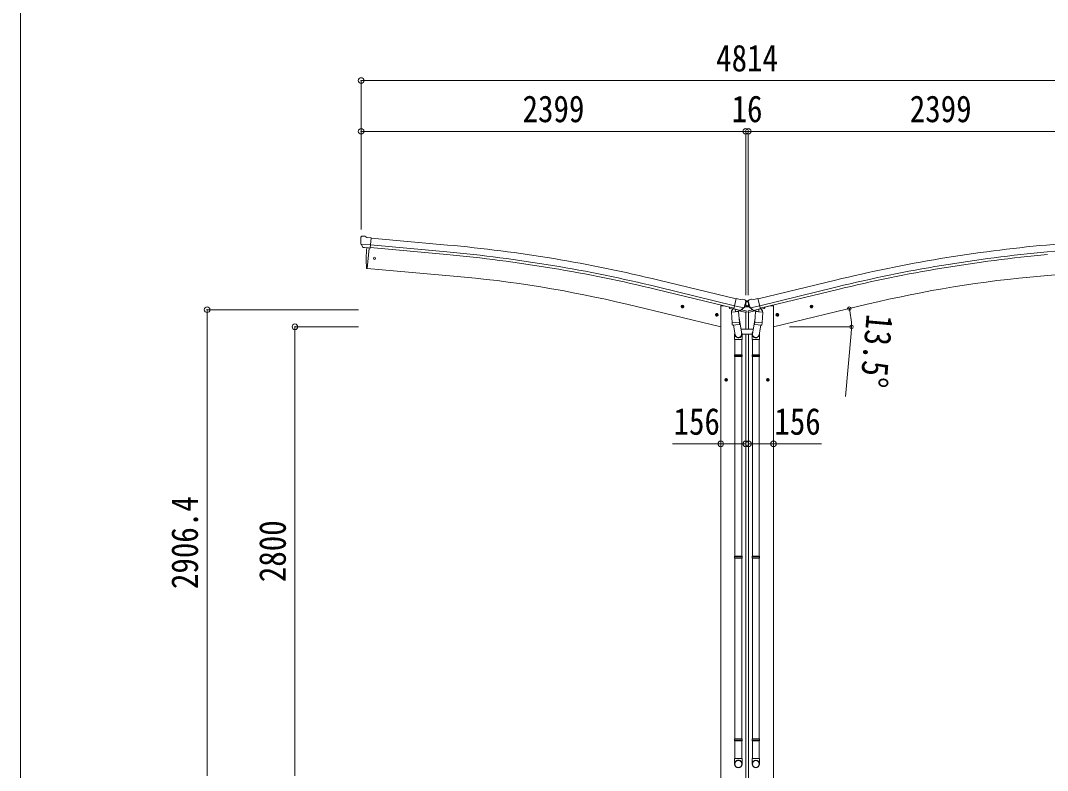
# Model space of a CAD drawing. Units: millimetres at full size. Extents: x -9783 to 33612, y -6828 to 13249.
# Drawn here: x -9783 to -3378, y -3887 to 790 of the extents above; entities that cross this region are included whole.
import ezdxf
from ezdxf.enums import TextEntityAlignment as Align

# ---------------------------------------------------------------- set-up
doc = ezdxf.new("R2010")
doc.units = ezdxf.units.MM
doc.header["$LTSCALE"] = 35
doc.header["$PDMODE"] = 32
doc.header["$PDSIZE"] = 35
for name, color, linetype, lineweight in [('0-1_本体', 4, 'Continuous', 9), ('0-2_部品', 7, 'Continuous', 9), ('0-7_合掌部品', 3, 'Continuous', 9), ('0-A_寸法', 6, 'Continuous', 9), ('F-0_240', 7, 'Continuous', 9)]:
    doc.layers.add(name, color=color, linetype=linetype, lineweight=lineweight)
doc.styles.add('ＭＳ ゴシック', font='')
doc.styles.get('ＭＳ ゴシック').set_extended_font_data('MS Gothic')

msp = doc.modelspace()

# ---------------------------------------------------------------- linework, layer by layer
at = {"layer": '0-1_本体'}
for p, q in [((-7119.53, -610.33), (-7596.84, -567.01)), ((-3383.37, -610.33), (-2906.06, -567.01)), ((-7609.28, -628.93), (-7620.45, -756.54)), ((-7124.95, -670.08), (-7602.07, -626.78)), ((-7123.43, -653.36), (-7600.55, -610.06)), ((-3379.47, -653.36), (-2902.35, -610.06)), ((-7082.5, -803.6), (-7620.45, -756.54)), ((-3420.4, -803.6), (-2882.45, -756.54)), ((-5319.98, -946.73), (-5802.83, -829.16)), ((-5182.92, -946.73), (-4700.07, -829.16)), ((-5333.99, -1005.07), (-5817.03, -887.45)), ((-5813.05, -871.14), (-5330.04, -988.65)), ((-4689.85, -871.14), (-5172.86, -988.65)), ((-5168.91, -1005.07), (-4685.87, -887.45)), ((-5415.46, -1120.32), (-6001.13, -979.72)), ((-5415.46, -990.32), (-5395.46, -990.32)), ((-5415.46, -990.32), (-5415.46, -4470.32)), ((-5395.46, -990.32), (-5361.95, -998.37)), ((-5107.44, -990.32), (-5140.95, -998.37)), ((-5087.44, -990.32), (-5107.44, -990.32)), ((-5087.44, -1120.32), (-4501.77, -979.72)), ((-5087.44, -990.32), (-5087.44, -4470.32)), ((-5259.96, -1030.03), (-5259.96, -1135.44)), ((-5242.94, -1030.03), (-5242.94, -1135.44)), ((-5259.96, -1165.44), (-5259.96, -4470.32)), ((-5242.94, -1165.44), (-5242.94, -4470.32))]:
    msp.add_line(p, q, dxfattribs=at)
at = {"layer": '0-1_本体', "color": 6}
for p, q in [((-5415.96, -1850.51), (-5259.96, -1850.51)), ((-5086.94, -1850.51), (-5242.94, -1850.51))]:
    msp.add_line(p, q, dxfattribs=at)
at = {"layer": '0-1_本体'}
for centre, radius, start, end in [((-7933.54, -9578.9), 9005.44, 76.31388, 84.81388), ((-2569.36, -9578.9), 9005.44, 95.18612, 103.68612), ((-7933.54, -9578.9), 8945.44, 76.31388, 84.81388), ((-7933.54, -9578.9), 8962.23, 76.31388, 84.81388), ((-2569.36, -9578.9), 8962.23, 95.18612, 103.68612), ((-2569.36, -9578.9), 8945.44, 95.18612, 103.68612), ((-7727.48, -8171.91), 7396.48, 76.50259, 84.99741), ((-2775.42, -8171.91), 7396.48, 95.00259, 103.49741)]:
    msp.add_arc(centre, radius, start, end, dxfattribs=at)
at = {"layer": '0-2_部品'}
for p, q in [((-7660.04, -562), (-7660.16, -563.34)), ((-7658.98, -559.96), (-7653.49, -555.36)), ((-7649.84, -554.21), (-7636.18, -555.4)), ((-7623.22, -562.56), (-7634.94, -555.79)), ((-7623.22, -562.56), (-7596.65, -564.88)), ((-7602.31, -629.55), (-7596.65, -564.88)), ((-7659.52, -604.85), (-7600.6, -610)), ((-7648.27, -624.33), (-7659.2, -605.4)), ((-7645.88, -625.73), (-7638.17, -626.41)), ((-7609.28, -628.93), (-7620.45, -756.54)), ((-7612.27, -628.67), (-7602.31, -629.55)), ((-7620.45, -756.54), (-7622.51, -756.29)), ((-5293.58, -951), (-5319.51, -944.77)), ((-5293.58, -951), (-5280.32, -948.3)), ((-5265.84, -951.49), (-5279.02, -948.32)), ((-5262.74, -953.74), (-5258.88, -960.03)), ((-5240.16, -953.74), (-5244.02, -960.03)), ((-5237.06, -951.49), (-5223.88, -948.32)), ((-5209.32, -951), (-5222.58, -948.3)), ((-5209.32, -951), (-5183.39, -944.77)), ((-5644.19, -996.51), (-5663.64, -991.84)), ((-5661.21, -992.42), (-5656.05, -986.98)), ((-5659.08, -999.62), (-5661.21, -992.42)), ((-5656.25, -1003.9), (-5651.58, -984.45)), ((-5656.05, -986.98), (-5648.75, -988.73)), ((-5648.75, -988.73), (-5646.62, -995.92)), ((-5361.95, -998.29), (-5361.95, -1001.6)), ((-5339.23, -1011), (-5358.12, -1006.46)), ((-5335.23, -1006.41), (-5348.55, -1021.72)), ((-5348.55, -1021.72), (-5348.11, -1028.07)), ((-5334.29, -1006.34), (-5335.23, -1006.41)), ((-5331.21, -1008.81), (-5332.74, -1008.44)), ((-5294.5, -1017.62), (-5331.21, -1008.81)), ((-5272.58, -1002.62), (-5330.08, -988.81)), ((-5325.26, -1010.63), (-5324.23, -1025.24)), ((-5297.05, -1019.63), (-5322.86, -1026.07)), ((-5305.74, -1021.8), (-5305.51, -1025.09)), ((-5257.4, -1030.64), (-5300.1, -1020.39)), ((-5292.14, -1018.1), (-5299.66, -1016.29)), ((-5296.34, -1017.85), (-5296.29, -1018.59)), ((-5292.97, -1017.99), (-5294.5, -1017.62)), ((-5289.43, -1017.53), (-5273.05, -1003.04)), ((-5285.45, -1014.66), (-5259.7, -1020.84)), ((-5258.52, -962.31), (-5258.8, -963.46)), ((-5257.4, -1023.75), (-5257.4, -1030.64)), ((-5245.5, -1030.64), (-5202.8, -1020.39)), ((-5245.5, -1023.75), (-5245.5, -1030.64)), ((-5244.38, -962.31), (-5244.1, -963.46)), ((-5217.46, -1014.66), (-5243.21, -1020.84)), ((-5230.32, -1002.62), (-5172.82, -988.81)), ((-5213.47, -1017.53), (-5229.85, -1003.04)), ((-5210.76, -1018.1), (-5203.24, -1016.29)), ((-5209.93, -1017.99), (-5208.4, -1017.62)), ((-5208.4, -1017.62), (-5171.69, -1008.81)), ((-5206.56, -1017.85), (-5206.61, -1018.59)), ((-5205.86, -1019.63), (-5180.04, -1026.07)), ((-5197.16, -1021.8), (-5197.39, -1025.09)), ((-5177.64, -1010.63), (-5178.67, -1025.24)), ((-5171.69, -1008.81), (-5170.16, -1008.44)), ((-5168.61, -1006.34), (-5167.67, -1006.41)), ((-5167.67, -1006.41), (-5154.35, -1021.72)), ((-5163.67, -1011), (-5144.78, -1006.46)), ((-5154.35, -1021.72), (-5154.8, -1028.07)), ((-5140.95, -998.29), (-5140.95, -1001.6)), ((-4858.71, -996.51), (-4839.26, -991.84)), ((-4854.15, -988.73), (-4856.29, -995.92)), ((-4846.86, -986.98), (-4854.15, -988.73)), ((-4846.65, -1003.9), (-4851.32, -984.45)), ((-4841.69, -992.42), (-4846.86, -986.98)), ((-4843.82, -999.62), (-4841.69, -992.42)), ((-5430.27, -1047.86), (-5449.72, -1043.2)), ((-5447.29, -1043.78), (-5442.12, -1038.33)), ((-5445.16, -1050.97), (-5447.29, -1043.78)), ((-5442.33, -1055.25), (-5437.66, -1035.81)), ((-5442.12, -1038.33), (-5434.83, -1040.09)), ((-5434.83, -1040.09), (-5432.69, -1047.28)), ((-5349.65, -1028.17), (-5303.96, -1024.98)), ((-5344.98, -1095.01), (-5349.65, -1028.17)), ((-5303.96, -1024.98), (-5299.29, -1091.82)), ((-5301.02, -1067.05), (-5285.11, -1163.22)), ((-5201.88, -1067.05), (-5217.79, -1163.22)), ((-5198.94, -1024.98), (-5203.61, -1091.82)), ((-5153.25, -1028.17), (-5198.94, -1024.98)), ((-5157.92, -1095.01), (-5153.25, -1028.17)), ((-5072.63, -1047.86), (-5053.18, -1043.2)), ((-5068.07, -1040.09), (-5070.21, -1047.28)), ((-5060.78, -1038.33), (-5068.07, -1040.09)), ((-5060.57, -1055.25), (-5065.24, -1035.81)), ((-5055.61, -1043.78), (-5060.78, -1038.33)), ((-5057.74, -1050.97), (-5055.61, -1043.78)), ((-5344.98, -1095.01), (-5299.29, -1091.82)), ((-5344.96, -1095.01), (-5344.08, -1107.71)), ((-5300.27, -1106.42), (-5341.97, -1109.34)), ((-5336.54, -1108.96), (-5325.81, -1172.54)), ((-5298.43, -1104.28), (-5299.3, -1091.82)), ((-5298.83, -1105.64), (-5298.82, -1105.64)), ((-5204.47, -1104.28), (-5203.6, -1091.82)), ((-5204.08, -1105.64), (-5204.08, -1105.64)), ((-5157.92, -1095.01), (-5203.61, -1091.82)), ((-5202.63, -1106.42), (-5160.93, -1109.34)), ((-5166.36, -1108.96), (-5177.09, -1172.54)), ((-5157.94, -1095.01), (-5158.82, -1107.71)), ((-5328.96, -1165.72), (-5328.96, -1200.38)), ((-5328.96, -1200.38), (-5282.96, -1200.38)), ((-5326.96, -1200.38), (-5326.96, -1294.38)), ((-5284.96, -1200.38), (-5284.96, -1294.38)), ((-5282.96, -1200.38), (-5282.96, -1166.03)), ((-5219.94, -1200.38), (-5219.94, -1166.03)), ((-5173.94, -1200.38), (-5219.94, -1200.38)), ((-5217.94, -1200.38), (-5217.94, -1294.38)), ((-5175.94, -1200.38), (-5175.94, -1294.38)), ((-5173.94, -1165.72), (-5173.94, -1200.38)), ((-5328.96, -1296.38), (-5327.96, -1294.38)), ((-5328.96, -1296.38), (-5282.96, -1296.38)), ((-5328.96, -1296.38), (-5328.96, -1304.38)), ((-5328.96, -1304.38), (-5282.96, -1304.38)), ((-5328.96, -1304.38), (-5327.96, -1306.38)), ((-5327.96, -1294.38), (-5283.96, -1294.38)), ((-5327.96, -1306.38), (-5283.96, -1306.38)), ((-5326.96, -1306.38), (-5326.96, -2550.57)), ((-5284.96, -1306.38), (-5284.96, -2550.57)), ((-5282.96, -1296.38), (-5283.96, -1294.38)), ((-5219.94, -1296.38), (-5218.94, -1294.38)), ((-5173.94, -1296.38), (-5219.94, -1296.38)), ((-5173.94, -1304.38), (-5219.94, -1304.38)), ((-5174.94, -1294.38), (-5218.94, -1294.38)), ((-5174.94, -1306.38), (-5218.94, -1306.38)), ((-5217.94, -1306.38), (-5217.94, -2550.57)), ((-5175.94, -1306.38), (-5175.94, -2550.57)), ((-5173.94, -1296.38), (-5174.94, -1294.38)), ((-5173.94, -1304.38), (-5174.94, -1306.38)), ((-5173.94, -1296.38), (-5173.94, -1304.38)), ((-5391.46, -1450.44), (-5371.46, -1450.44)), ((-5387.96, -1446.69), (-5381.46, -1442.94)), ((-5381.46, -1460.44), (-5381.46, -1440.44)), ((-5381.46, -1442.94), (-5374.96, -1446.69)), ((-5374.96, -1454.2), (-5381.46, -1457.95)), ((-5374.96, -1446.69), (-5374.96, -1454.2)), ((-5111.44, -1450.44), (-5131.44, -1450.44)), ((-5121.44, -1442.94), (-5127.94, -1446.69)), ((-5127.94, -1446.69), (-5127.94, -1454.2)), ((-5127.94, -1454.2), (-5121.44, -1457.95)), ((-5121.44, -1460.44), (-5121.44, -1440.44)), ((-5114.94, -1446.69), (-5121.44, -1442.94)), ((-5328.96, -2552.57), (-5327.96, -2550.57)), ((-5328.96, -2552.57), (-5282.96, -2552.57)), ((-5328.96, -2552.57), (-5328.96, -2560.57)), ((-5328.96, -2560.57), (-5282.96, -2560.57)), ((-5328.96, -2560.57), (-5327.96, -2562.57)), ((-5327.96, -2550.57), (-5283.96, -2550.57)), ((-5282.96, -2552.57), (-5283.96, -2550.57)), ((-5219.94, -2552.57), (-5218.94, -2550.57)), ((-5173.94, -2552.57), (-5219.94, -2552.57)), ((-5173.94, -2560.57), (-5219.94, -2560.57)), ((-5174.94, -2550.57), (-5218.94, -2550.57)), ((-5173.94, -2552.57), (-5174.94, -2550.57)), ((-5173.94, -2560.57), (-5174.94, -2562.57)), ((-5173.94, -2552.57), (-5173.94, -2560.57)), ((-5327.96, -2562.57), (-5283.96, -2562.57)), ((-5326.96, -2562.57), (-5326.96, -3690.76)), ((-5284.96, -2562.57), (-5284.96, -3690.76)), ((-5174.94, -2562.57), (-5218.94, -2562.57)), ((-5217.94, -2562.57), (-5217.94, -3690.76)), ((-5175.94, -2562.57), (-5175.94, -3690.76)), ((-5328.96, -3692.76), (-5327.96, -3690.76)), ((-5328.96, -3692.76), (-5282.96, -3692.76)), ((-5328.96, -3692.76), (-5328.96, -3700.76)), ((-5328.96, -3700.76), (-5282.96, -3700.76)), ((-5328.96, -3700.76), (-5327.96, -3702.76)), ((-5327.96, -3690.76), (-5283.96, -3690.76)), ((-5327.96, -3702.76), (-5283.96, -3702.76)), ((-5326.96, -3702.76), (-5326.96, -3812.76)), ((-5284.96, -3702.76), (-5284.96, -3812.76)), ((-5282.96, -3692.76), (-5283.96, -3690.76)), ((-5219.94, -3692.76), (-5218.94, -3690.76)), ((-5173.94, -3692.76), (-5219.94, -3692.76)), ((-5173.94, -3700.76), (-5219.94, -3700.76)), ((-5174.94, -3690.76), (-5218.94, -3690.76)), ((-5174.94, -3702.76), (-5218.94, -3702.76)), ((-5217.94, -3702.76), (-5217.94, -3812.76)), ((-5175.94, -3702.76), (-5175.94, -3812.76)), ((-5173.94, -3692.76), (-5174.94, -3690.76)), ((-5173.94, -3700.76), (-5174.94, -3702.76)), ((-5173.94, -3692.76), (-5173.94, -3700.76)), ((-5328.96, -3846.9), (-5328.96, -3812.76)), ((-5328.96, -3812.76), (-5282.96, -3812.76)), ((-5282.96, -3846.9), (-5282.96, -3812.76)), ((-5219.94, -3846.9), (-5219.94, -3812.76)), ((-5173.94, -3812.76), (-5219.94, -3812.76)), ((-5173.94, -3846.9), (-5173.94, -3812.76))]:
    msp.add_line(p, q, dxfattribs=at)
for points in [[(-7659.59, -604.22), (-7659.3, -605.2), (-7659.2, -605.4)], [(-7612.27, -628.67), (-7612.54, -628.74), (-7637.92, -626.52), (-7638.17, -626.41)], [(-5324.94, -1010.22), (-5334.66, -1007.89), (-5319.51, -944.77)], [(-5177.96, -1010.22), (-5168.24, -1007.89), (-5183.39, -944.77)], [(-5646.62, -995.92), (-5651.78, -1001.37), (-5659.08, -999.62)], [(-5324.94, -1010.22), (-5324.7, -1010.37), (-5299.94, -1016.32), (-5299.66, -1016.29)], [(-5272.31, -1002.04), (-5272.89, -1002.89), (-5273.05, -1003.04)], [(-5230.6, -1002.04), (-5230.01, -1002.89), (-5229.85, -1003.04)], [(-5177.96, -1010.22), (-5178.2, -1010.37), (-5202.97, -1016.32), (-5203.24, -1016.29)], [(-4856.29, -995.92), (-4851.12, -1001.37), (-4843.82, -999.62)], [(-5432.69, -1047.28), (-5437.86, -1052.73), (-5445.16, -1050.97)], [(-5070.21, -1047.28), (-5065.04, -1052.73), (-5057.74, -1050.97)], [(-5282.96, -1296.38), (-5282.96, -1304.38), (-5283.96, -1306.38)], [(-5219.94, -1296.38), (-5219.94, -1304.38), (-5218.94, -1306.38)], [(-5381.46, -1457.95), (-5387.96, -1454.2), (-5387.96, -1446.69)], [(-5121.44, -1457.95), (-5114.94, -1454.2), (-5114.94, -1446.69)], [(-5282.96, -2552.57), (-5282.96, -2560.57), (-5283.96, -2562.57)], [(-5219.94, -2552.57), (-5219.94, -2560.57), (-5218.94, -2562.57)], [(-5282.96, -3692.76), (-5282.96, -3700.76), (-5283.96, -3702.76)], [(-5219.94, -3692.76), (-5219.94, -3700.76), (-5218.94, -3702.76)]]:
    msp.add_lwpolyline(points, dxfattribs=at)
for centre, radius in [((-7574.76, -693.28), 6.5), ((-5653.91, -994.17), 8.5), ((-5653.91, -994.17), 7.7), ((-5653.91, -994.17), 6.5), ((-4848.99, -994.17), 8.5), ((-4848.99, -994.17), 7.7), ((-4848.99, -994.17), 6.5), ((-5439.99, -1045.53), 8.5), ((-5439.99, -1045.53), 7.7), ((-5439.99, -1045.53), 6.5), ((-5062.91, -1045.53), 8.5), ((-5062.91, -1045.53), 7.7), ((-5062.91, -1045.53), 6.5), ((-5381.46, -1450.44), 8.5), ((-5381.46, -1450.44), 7.7), ((-5381.46, -1450.44), 6.5), ((-5121.44, -1450.44), 8.5), ((-5121.44, -1450.44), 7.7), ((-5121.44, -1450.44), 6.5)]:
    msp.add_circle(centre, radius, dxfattribs=at)
for centre, radius, start, end in [((-7458.53, -580.98), 202.4, 175, 186.5915), ((-7650.28, -559.19), 5, 85.00648, 129.99352), ((-7636.44, -558.39), 3, 60, 85), ((-6726.68, -700.72), 900, 175.35014, 183.36081), ((-7622.14, -753.31), 3, 183.36081, 263), ((-5279.72, -951.24), 3, 76.5, 101.5), ((-5267, -956.35), 5, 31.5, 76.5), ((-5235.9, -956.35), 5, 103.5, 148.5), ((-5223.18, -951.24), 3, 78.5, 103.5), ((-5356.95, -1001.6), 5, 180, 256.5), ((-5332.62, -1007.96), 0.5, 221.23754, 256.5), ((-5325.85, -1010.72), 0.604, 7.79405, 79.40158), ((-5297.29, -1018.66), 1, 284, 4), ((-5295.84, -1017.82), 0.5, 76.5, 184), ((-5292.86, -1017.5), 0.5, 256.5, 291.76246), ((-5455.6, -916.21), 202.4, 334.90875, 346.5), ((-5260.4, -1023.75), 3, 0, 76.5), ((-5242.5, -1023.75), 3, 103.5, 180), ((-5047.3, -916.21), 202.4, 193.5, 205.09125), ((-5210.04, -1017.5), 0.5, 248.23754, 283.5), ((-5207.06, -1017.82), 0.5, 356, 103.5), ((-5205.61, -1018.66), 1, 176, 256), ((-5177.05, -1010.72), 0.604, 100.59842, 172.20595), ((-5170.28, -1007.96), 0.5, 283.5, 318.76246), ((-5145.95, -1001.6), 5, 283.5, 0), ((-5323.21, -1025.1), 1.03, 188.03431, 289.96103), ((-5179.69, -1025.1), 1.03, 250.03897, 351.96569), ((-5342.11, -1107.34), 2, 190.53157, 274), ((-5300.41, -1104.42), 2, 274, 322.59038), ((-5300.37, -1104.45), 1.95, 322.52234, 4.95983), ((-5202.53, -1104.45), 1.95, 175.04017, 217.47766), ((-5202.49, -1104.42), 2, 217.40962, 266), ((-5160.79, -1107.34), 2, 266, 349.46843), ((-5312.96, -1166.03), 30, 0, 2.54858), ((-5189.94, -1166.03), 30, 177.45142, 180)]:
    msp.add_arc(centre, radius, start, end, dxfattribs=at)
for centre, major_axis, ratio, start_param, end_param in [((-7657.05, -562.26), (-2.71, -1.31), 0.997474, 4.9606201, 5.7465286), ((-7664.37, -557.96), (15.35, 3.44), 0.101033, 0.3078116, 0.3080427), ((-7645.67, -622.83), (-1.62, -2.54), 0.997631, 5.8041905, 6.6006116), ((-7645.54, -622.63), (3.5, 2.17), 0.650902, 4.0958226, 4.1686332), ((-7645.61, -622.74), (-1.62, -2.54), 0.997631, 0.3902369, 0.4789948), ((-5261.44, -961.6), (1.57, -2.57), 0.99628, 0.7835347, 1.5707963), ((-5241.46, -961.6), (-1.57, -2.57), 0.99628, 4.712389, 5.4996506), ((-5291.44, -1015.17), (0.73, -2.92), 0.997631, 5.8041905, 5.8929484), ((-5291.47, -1015.05), (-2.63, 3.16), 0.650902, 2.1145521, 2.1873627), ((-5291.42, -1015.27), (0.73, -2.92), 0.997631, 5.965759, 6.7621801), ((-5211.49, -1015.27), (-0.73, -2.92), 0.997631, 5.8041905, 6.6006116), ((-5211.43, -1015.05), (2.63, 3.16), 0.650902, 4.0958226, 4.1686332), ((-5211.46, -1015.17), (-0.73, -2.92), 0.997631, 0.3902369, 0.4789948), ((-5305.96, -1165.72), (-23, 0), 0.996195, 6.0000678, 10.0103449), ((-5305.96, -1165.72), (-21, 0), 0.996195, 0.3319459, 3.3482706), ((-5196.94, -1165.72), (23, 0), 0.996195, 2.5560258, 6.5663028), ((-5196.94, -1165.72), (21, 0), 0.996195, 2.9349147, 5.9512394), ((-5305.96, -3845.15), (23, 0), 0.996195, 6.2831853, 9.424778), ((-5305.96, -3846.9), (23, 0), 0.996195, 6.2831853, 9.424778), ((-5196.94, -3845.15), (-23, 0), 0.996195, 3.1415927, 6.2831853), ((-5196.94, -3846.9), (-23, 0), 0.996195, 3.1415927, 6.2831853), ((-5305.96, -3846.9), (0, -23.43), 0.981806, 4.712389, 7.8539816), ((-5196.94, -3846.9), (0, -23.43), 0.981806, 4.712389, 7.8539816)]:
    msp.add_ellipse(centre, major_axis=major_axis, ratio=ratio, start_param=start_param, end_param=end_param, dxfattribs=at)
for centre, major_axis in [((-5305.96, -3846.9), (-21, 0)), ((-5196.94, -3846.9), (21, 0))]:
    msp.add_ellipse(centre, major_axis=major_axis, ratio=0.996195, dxfattribs=at)
at = {"layer": '0-7_合掌部品'}
for p, q in [((-5258.92, -959.97), (-5258.7, -958.02)), ((-5244.2, -958.02), (-5258.7, -958.02)), ((-5243.98, -959.97), (-5244.2, -958.02)), ((-5286, -1015.15), (-5264.95, -996.52)), ((-5271.51, -1000.32), (-5265.94, -995.4)), ((-5264.95, -995.02), (-5258.49, -995.02)), ((-5237.95, -996.52), (-5264.95, -996.52)), ((-5259.95, -969.02), (-5259.75, -967.27)), ((-5259.95, -969.02), (-5259.95, -992.52)), ((-5258.2, -995.52), (-5259.95, -992.52)), ((-5258.2, -995.52), (-5244.7, -995.52)), ((-5250.19, -962.74), (-5249.35, -962.74)), ((-5250.19, -991.44), (-5249.35, -991.44)), ((-5244.7, -995.52), (-5242.95, -992.52)), ((-5244.41, -995.02), (-5237.95, -995.02)), ((-5242.95, -969.02), (-5243.15, -967.27)), ((-5242.95, -969.02), (-5242.95, -992.52)), ((-5216.9, -1015.15), (-5237.95, -996.52)), ((-5231.39, -1000.32), (-5236.96, -995.4)), ((-5213.2, -1135.44), (-5289.7, -1135.44)), ((-5282.96, -1165.44), (-5219.94, -1165.44))]:
    msp.add_line(p, q, dxfattribs=at)
for points in [[(-5251.03, -961.06), (-5251.03, -960.22), (-5251.87, -960.22), (-5251.87, -961.06)], [(-5252.71, -961.9), (-5253.55, -961.9), (-5253.55, -962.74), (-5252.71, -962.74)], [(-5252.71, -990.6), (-5253.55, -990.6), (-5253.55, -991.44), (-5252.71, -991.44)], [(-5251.87, -963.58), (-5251.87, -964.42), (-5251.03, -964.42), (-5251.03, -963.58)], [(-5251.03, -989.76), (-5251.03, -988.92), (-5251.87, -988.92), (-5251.87, -989.76)], [(-5251.87, -992.28), (-5251.87, -993.12), (-5251.03, -993.12), (-5251.03, -992.28)], [(-5249.35, -962.74), (-5249.35, -961.9), (-5250.19, -961.9)], [(-5249.35, -991.44), (-5249.35, -990.6), (-5250.19, -990.6)]]:
    msp.add_lwpolyline(points, dxfattribs=at)
for centre in [(-5251.45, -962.32), (-5251.45, -991.02)]:
    msp.add_circle(centre, 3.5, dxfattribs=at)
for centre, radius, start, end in [((-5286.99, -1014.02), 1.5, 263.94026, 311.5), ((-5264.95, -996.52), 1.5, 90, 131.5), ((-5252.71, -961.06), 0.84, 270, 0), ((-5252.71, -963.58), 0.84, 0, 90), ((-5252.71, -989.76), 0.84, 270, 0), ((-5252.71, -992.28), 0.84, 0, 90), ((-5250.19, -961.06), 0.84, 180, 270), ((-5250.19, -963.58), 0.84, 90, 180), ((-5250.19, -989.76), 0.84, 180, 270), ((-5250.19, -992.28), 0.84, 90, 180), ((-5237.95, -996.52), 1.5, 48.5, 90), ((-5215.91, -1014.02), 1.5, 228.5, 276.05974)]:
    msp.add_arc(centre, radius, start, end, dxfattribs=at)
at = {"layer": '0-A_寸法'}
for p, q in [((-7658.86, 415.3), (-7658.86, 98.68)), ((-7658.86, 415.3), (-2844.86, 415.3)), ((-7658.86, 98.68), (-7658.86, -513.55)), ((-7658.86, 98.68), (-5259.86, 98.68)), ((-5259.86, 98.68), (-5259.86, -130.33)), ((-5259.86, 98.68), (-5243.86, 98.68)), ((-5259.86, 98.68), (-5259.86, -923.84)), ((-5243.86, 98.68), (-5243.86, -130.33)), ((-5243.86, 98.68), (-2844.86, 98.68)), ((-5243.86, 98.68), (-5243.86, -130.33)), ((-5243.86, 98.68), (-5243.86, -923.84)), ((-8619.43, -1013.92), (-7674.35, -1013.92)), ((-8619.43, -3920.32), (-8619.43, -1013.92)), ((-8071.46, -1120.32), (-7674.35, -1120.32)), ((-8071.46, -3920.32), (-8071.46, -1120.32)), ((-4986.22, -1120.32), (-4599.37, -1120.32)), ((-4602.22, -1162.78), (-4636.58, -1555.28)), ((-5415.96, -1850.51), (-5715.96, -1850.51)), ((-5086.94, -1850.51), (-4786.94, -1850.51))]:
    msp.add_line(p, q, dxfattribs=at)
for centre in [(-4613.82, -1006.67), (-4600.37, -1120.32)]:
    msp.add_circle(centre, 10.62, dxfattribs=at)
for start, end in [(0, 13.5), (354.99678, 0)]:
    msp.add_arc((-5087.22, -1120.32), 486.86, start, end, dxfattribs=at)
for p in [(-7658.86, 415.3), (-7658.86, 98.68), (-5259.86, 98.68), (-5243.86, 98.68), (-8619.43, -1013.92), (-8071.46, -1120.32), (-5415.96, -1850.51), (-5259.96, -1850.51), (-5242.94, -1850.51), (-5086.94, -1850.51)]:
    msp.add_point(p, dxfattribs=at)
at = {"layer": 'F-0_240', "color": 5}
msp.add_line((-9783.03, 6751.9), (-9783.03, -6828.1), dxfattribs=at)

# ---------------------------------------------------------------- texts
at = {"layer": '0-A_寸法', "color": 7, "style": 'ＭＳ ゴシック', "width": 0.85}
for s, p in [('4814', (-5444.36, 422.3)), ('2399', (-6651.86, 105.68)), ('16', (-5348.11, 105.68)), ('2399', (-4236.86, 105.68)), ('156', (-5710.33, -1843.51)), ('156', (-5081.32, -1843.51))]:
    msp.add_text(s, height=166.8, dxfattribs=at).set_placement(p, align=Align.BOTTOM_LEFT)
for s, rotation, p in [('13.5°', 264.997, (-4555.07, -1032.65)), ('2906.4', 90, (-8626.43, -2755.87)), ('2800', 90, (-8078.46, -2712.82))]:
    msp.add_text(s, height=166.8, rotation=rotation, dxfattribs=at).set_placement(p, align=Align.BOTTOM_LEFT)

doc.saveas('drawing.dxf')
